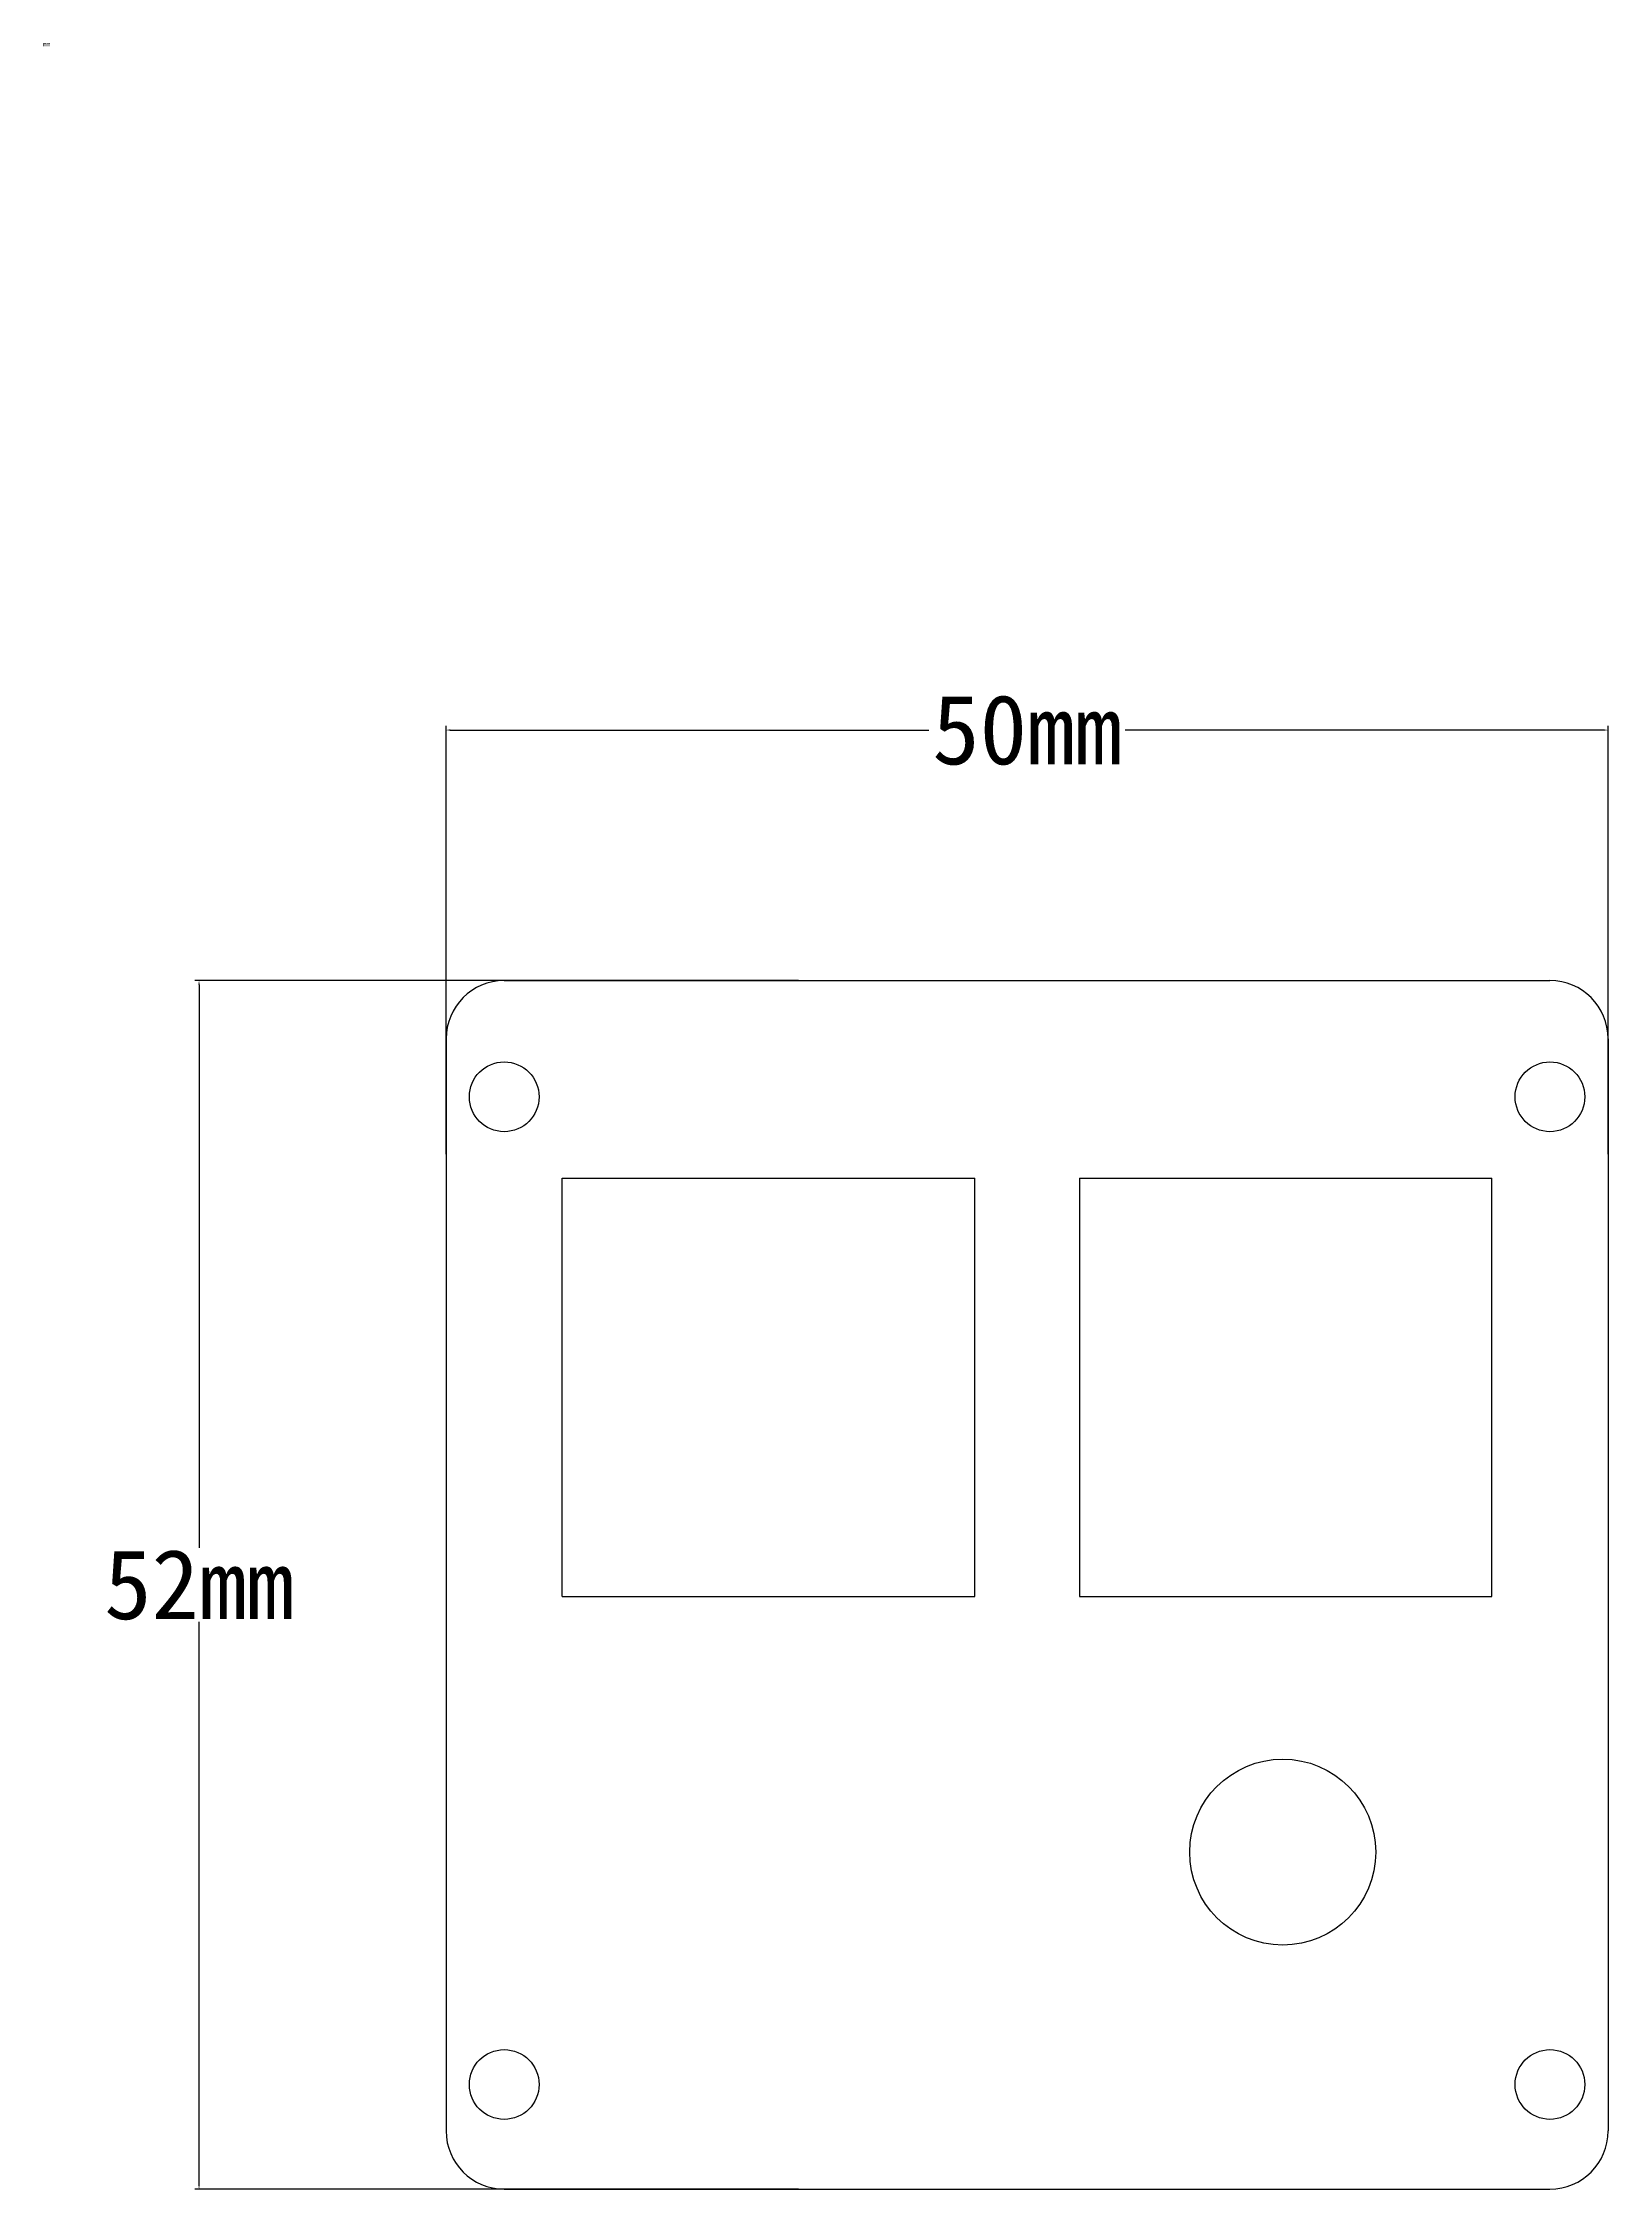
# Model space of a CAD drawing. Header units: inches. Extents: x 72 to 528, y 24 to 185.
# Drawn here: x 71.8 to 139.2, y 26.1 to 118.4 of the extents above; entities that cross this region are included whole.
import ezdxf

# ---------------------------------------------------------------- set-up
doc = ezdxf.new("R2010")
doc.units = ezdxf.units.IN
doc.header["$MEASUREMENT"] = 0
doc.layers.add('轮廓线层', color=7, linetype='Continuous', lineweight=35)
doc.styles.get("Standard").update_dxf_attribs({"font": ''})
doc.styles.get('Standard').set_extended_font_data('SimSun')
doc.dimstyles.get("Standard").update_dxf_attribs({"dimtxt": 0.18, "dimasz": 0.18, "dimexe": 0.18, "dimexo": 0.0625, "dimgap": 0.09, "dimtad": 0, "dimtih": 1, "dimtoh": 1, "dimdec": 4, "dimzin": 0, "dimdsep": 46, "dimtxsty": 'Standard', "dimcen": 0.09, "dimadec": 0, "dimazin": 0, "dimtfac": 1, "dimtdec": 4, "dimtofl": 0, "dimtmove": 0, "dimatfit": 3, "dimfxl": 0, "dimtolj": 1, "dimtzin": 0, "dimarcsym": 0})

# ---------------------------------------------------------------- blocks, each defined once
blk = doc.blocks.new('*D8')
at = {"color": 0, "lineweight": -2}
for p, q in [((89.164, 70.619), (89.164, 89.044)), ((89.344, 88.864), (109.941, 88.864)), ((138.984, 88.864), (118.388, 88.864)), ((139.164, 70.619), (139.164, 89.044))]:
    blk.add_line(p, q, dxfattribs=at)
at = {"color": 0}
for points in [[(89.344, 88.894), (89.344, 88.834), (89.164, 88.864)], [(138.984, 88.894), (138.984, 88.834), (139.164, 88.864)]]:
    blk.add_solid(points, dxfattribs=at)
at = {"layer": 'Defpoints', "color": 0}
for p in [(139.164, 88.864), (89.164, 70.557), (139.164, 70.557)]:
    blk.add_point(p, dxfattribs=at)
at = {"color": 0, "insert": (114.164, 88.864), "char_height": 0.18, "attachment_point": 5}
blk.add_mtext('\\A1;{\\H16.667x;50mm}', dxfattribs=at)
blk = doc.blocks.new('*D9')
at = {"color": 0, "lineweight": -2}
for p, q in [((104.333, 78.083), (78.353, 78.083)), ((78.533, 77.903), (78.533, 53.673)), ((78.533, 26.263), (78.533, 50.493)), ((104.333, 26.083), (78.353, 26.083))]:
    blk.add_line(p, q, dxfattribs=at)
at = {"color": 0}
for points in [[(78.503, 77.903), (78.563, 77.903), (78.533, 78.083)], [(78.503, 26.263), (78.563, 26.263), (78.533, 26.083)]]:
    blk.add_solid(points, dxfattribs=at)
at = {"layer": 'Defpoints', "color": 0}
for p in [(104.395, 78.083), (78.533, 26.083), (104.395, 26.083)]:
    blk.add_point(p, dxfattribs=at)
at = {"color": 0, "insert": (78.533, 52.083), "char_height": 0.18, "attachment_point": 5}
blk.add_mtext('\\A1;{\\H16.667x;52mm}', dxfattribs=at)

msp = doc.modelspace()

# ---------------------------------------------------------------- linework, layer by layer
at = {"layer": '轮廓线层', "lineweight": -3}
for p, q in [((91.66438, 78.08313), (136.66438, 78.08313)), ((89.16438, 75.58313), (89.16438, 28.58313)), ((139.16438, 75.58313), (139.16438, 28.58313)), ((94.16438, 69.58313), (111.91438, 69.58313)), ((94.16438, 51.58313), (94.16438, 69.58313)), ((111.91438, 51.58313), (111.91438, 69.58313)), ((116.41438, 69.58313), (134.16438, 69.58313)), ((116.41438, 69.58313), (116.41438, 51.58313)), ((134.16438, 51.58313), (134.16438, 69.58313)), ((94.16438, 51.58313), (111.91438, 51.58313)), ((116.41438, 51.58313), (134.16438, 51.58313)), ((91.66438, 26.08313), (136.66438, 26.08313))]:
    msp.add_line(p, q, dxfattribs=at)
for centre, radius in [((91.66438, 73.08313), 1.5), ((136.66438, 73.08313), 1.5), ((136.66438, 73.08313), 1.5), ((125.16438, 40.58313), 4), ((91.66438, 30.58313), 1.5), ((136.66438, 30.58313), 1.5)]:
    msp.add_circle(centre, radius, dxfattribs=at)
for centre, start, end in [((91.66438, 75.58313), 90, 180), ((136.66438, 75.58313), 0, 90), ((91.66438, 28.58313), 180, 270), ((136.66438, 28.58313), 270, 0)]:
    msp.add_arc(centre, 2.5, start, end, dxfattribs=at)

# ---------------------------------------------------------------- texts
at = {"insert": (71.80477, 118.48025), "char_height": 0.2, "attachment_point": 1}
msp.add_mtext_dynamic_manual_height_columns('mm', width=68.9878045, gutter_width=1, heights=[0], dxfattribs=at)

# ---------------------------------------------------------------- dimensions: what is measured, and where the dimension line sits
dim = msp.add_linear_dim(base=(139.16438, 88.86376), p1=(89.16438, 70.557), p2=(139.16438, 70.557), text='{\\H16.667x;50mm}', dimstyle='Standard')
dim.commit()
dim.dimension.update_dxf_attribs({"geometry": '*D8', "text_midpoint": (114.16438, 88.86376)})
dim = msp.add_linear_dim(base=(78.53299, 26.08313), p1=(104.39544, 78.08313), p2=(104.39544, 26.08313), angle=90, text='{\\H16.667x;52mm}', dimstyle='Standard')
dim.commit()
dim.dimension.update_dxf_attribs({"geometry": '*D9', "text_midpoint": (78.53299, 52.08313)})

doc.saveas('drawing.dxf')
